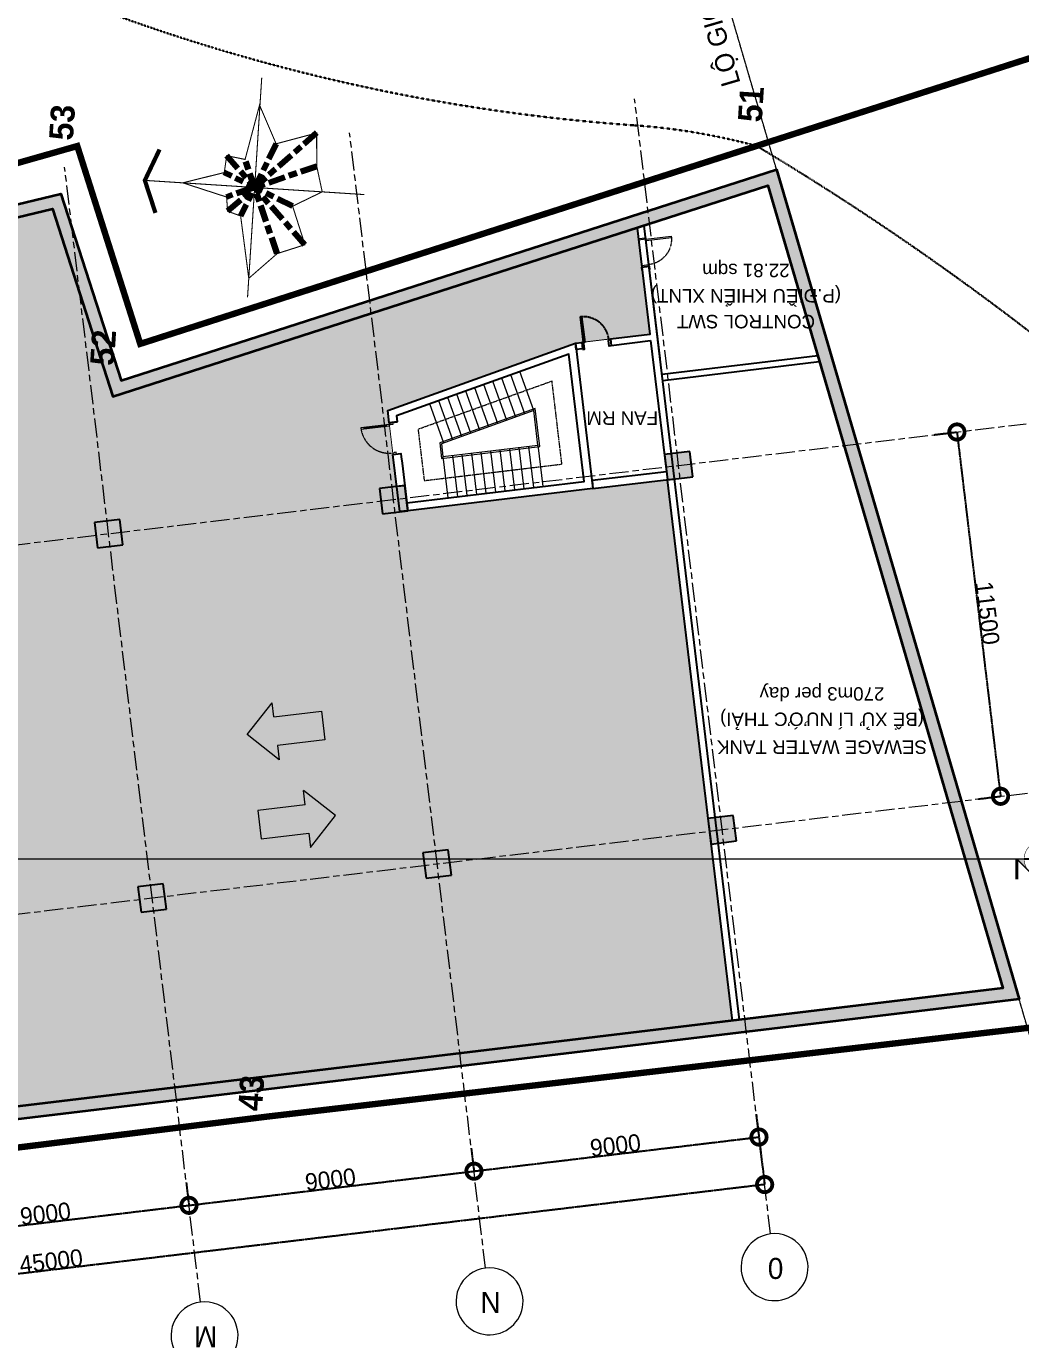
# Model space of a CAD drawing. Header units: millimetres. Extents: x -100356 to 314685, y 446 to 1273965.
# Drawn here: x 114446 to 145628, y 394829 to 436000 of the extents above; entities that cross this region are included whole.
import ezdxf
from ezdxf.enums import TextEntityAlignment as Align
from ezdxf.xclip import XClip

# ---------------------------------------------------------------- set-up
doc = ezdxf.new("R2010")
doc.units = ezdxf.units.MM
doc.header["$XCLIPFRAME"] = 2
for name, pattern in [('20180221 BF$0$2-2', [10, 5, -5]), ('20180221 BF$0$b1$0$Kume - Key Plan Boundary', [16, 7.999999999999999, -2, 4, -2]), ('20180221 BF$0$b1$0$Kume - Setback', [13, 4.999999999999999, -2, 4, -2]), ('20180221 BF$0$b2$0$Kume - Key Plan Boundary', [16, 7.999999999999999, -2, 4, -2]), ('20180221 BF$0$b2$0$Kume - Setback', [13, 4.999999999999999, -2, 4, -2]), ('20180221 BF$0$CENTER2', [28.574999999999996, 19.05, -3.174999999999999, 3.174999999999999, -3.174999999999999]), ('20180221 BF$0$Core - tb$0$HIDDEN', [0.375, 0.25, -0.125]), ('20180221 BF$0$Core - tb$0$HIDDEN2', [0.1875, 0.125, -0.0625]), ('20180221 BF$0$DASHDOT', [1, 0.5, -0.25, 0, -0.25]), ('20180221 BF$0$HIDDEN', [0.375, 0.25, -0.125]), ('20180330-Ascent Plaza-TP-Ban ve so bo$0$20180221 BF$0$b1$0$Core - tb$0$HIDDEN', [0.375, 0.25, -0.125]), ('20180330-Ascent Plaza-TP-Ban ve so bo$0$20180221 BF$0$Kume - D_W Swings', [4.4, 1.5, -0.7, 1.5, -0.7]), ('DASHED', [0.75, 0.5, -0.25]), ('gf$0$CENTER2', [28.574999999999996, 19.05, -3.174999999999999, 3.174999999999999, -3.174999999999999]), ('gf$0$Core - tb$0$HIDDEN', [0.375, 0.25, -0.125]), ('gf$0$Kume - Grid Line', [10.5, 5.999999999999999, -1.25, 2, -1.25]), ('gf$0$Kume - Key Plan Boundary', [16, 7.999999999999999, -2, 4, -2]), ('gf$0$Kume - Setback', [13, 4.999999999999999, -2, 4, -2])]:
    doc.linetypes.add(name, pattern=pattern)
doc.layers.get('DEFPOINTS').update_dxf_attribs({"lineweight": 13})
for name, color, linetype in [('20180221 BF$0$10', 1, 'Continuous'), ('20180221 BF$0$sohieu_diem', 2, 'Continuous'), ('20180221 BF$0$TREE', 99, 'Continuous'), ('NAM', 3, 'Continuous')]:
    doc.layers.add(name, color=color, linetype=linetype)
for name, color, linetype, lineweight in [('20180221 BF$0$@ color hatch', 7, 'Continuous', 13), ('20180221 BF$0$A-_ANOT----_A', 7, 'Continuous', 5), ('20180221 BF$0$A.Axis', 251, '20180221 BF$0$CENTER2', 13), ('20180221 BF$0$b1$0$A-_WALL----_H', 1, 'Continuous', 18), ('20180221 BF$0$b1$0$C-_SITEBNRY_E', 1, '20180221 BF$0$b1$0$Kume - Key Plan Boundary', 100), ('20180221 BF$0$b1$0$Core - tb$0$A.Concrete', 7, 'Continuous', 35), ('20180221 BF$0$b2$0$C-_SITEBNRY_E', 1, '20180221 BF$0$b2$0$Kume - Key Plan Boundary', 100), ('20180221 BF$0$QHH ÐỀ XUẤT ÐIỀU CHỈNH', 5, '20180221 BF$0$HIDDEN', 30), ('20180221 BF$0$S-_COLN----_E', 7, 'Continuous', 9), ('20180221 BF$0$setback', 1, 'Continuous', 13), ('20180221 BF$0$TEXT', 6, 'Continuous', 20), ('20180221 BF$0$TUONG 2', 2, 'Continuous', 25), ('20180330-Ascent Plaza-TP-Ban ve so bo$0$20180221 BF$0$A-_DOOR----_E', 7, 'Continuous', 9), ('20180330-Ascent Plaza-TP-Ban ve so bo$0$20180221 BF$0$TEXT', 6, 'Continuous', 20), ('20180330-Ascent Plaza-TP-Ban ve so bo$0$20180221 BF$0$TUONG 2', 2, 'Continuous', 25), ('gf$0$A.Axis', 251, 'gf$0$CENTER2', 13), ('gf$0$C-_SANIFIXR_E', 7, 'Continuous', 5), ('gf$0$C-_SITEBNRY_E', 1, 'gf$0$Kume - Key Plan Boundary', 100), ('gf$0$Core - tb$0$1-thaythuong', 9, 'Continuous', 13), ('gf$0$Core - tb$0$A.Thin', 8, 'Continuous', 13), ('gf$0$Core - tb$0$CUA', 5, 'Continuous', 9), ('gf$0$S-_ANOTGRID_E', 7, 'Continuous', 5), ('Hatch-wall', 251, 'Continuous', 5), ('TEXT', 6, 'Continuous', 20), ('TXT', 1, 'Continuous', 25)]:
    doc.layers.add(name, color=color, linetype=linetype, lineweight=lineweight)
doc.styles.add('20180221 BF$0$VAPTIMN', font='VNI-Aptima-Bold.TTF')
doc.styles.add('20180221 BF$0$VnArial', font='Font - TrueType - Arial.ttf')
doc.styles.add('20180330-Ascent Plaza-TP-Ban ve so bo$0$20180221 BF$0$VnArial', font='Font - TrueType - Arial.ttf')
doc.styles.add('ARIAL', font='Font - TrueType - Arial Bold.ttf')
doc.styles.add('gf$0$Arial_1', font='Font - TrueType - Arial.ttf', dxfattribs={"width": 0.95, "height": 599.9999999999991})
doc.styles.add('gf$0$Arial_2', font='Font - TrueType - Arial.ttf', dxfattribs={"width": 0.95, "height": 660.0000000000001})
doc.styles.add('gf$0$Arial_4', font='Font - TrueType - Arial.ttf', dxfattribs={"width": 0.95, "height": 540})
doc.styles.add('PSDG - Title', font='seguisb_0.ttf', dxfattribs={"height": 2.5})
doc.dimstyles.new('gf$0$A3_-_A4_1', dxfattribs={"dimscale": 304.8, "dimtxt": 550.9400759767639, "dimasz": 3.149606299212598, "dimexe": 0, "dimexo": 0.0625, "dimgap": 0, "dimtad": 1, "dimdec": 0, "dimzin": 0, "dimdsep": 46, "dimtxsty": 'gf$0$Arial_4', "dimblk1": 'gf$0$_DotSmall', "dimblk2": 'gf$0$_DotSmall', "dimsah": 1, "dimcen": 0.09, "dimazin": 0, "dimtfac": 1, "dimtdec": 4, "dimtix": 1, "dimtmove": 0, "dimatfit": 3, "dimfxl": 4.921259842519684, "dimfxlon": 1, "dimtvp": 1, "dimtolj": 1, "dimtzin": 0, "dimarcsym": 2})

# ---------------------------------------------------------------- blocks, each defined once
blk = doc.blocks.new('20180221 BF$0$b1$0$Family - ___-1536194-1st Basement')
at = {"layer": '20180221 BF$0$b1$0$C-_SITEBNRY_E', "color": 40, "linetype": '20180221 BF$0$b1$0$Kume - Setback', "lineweight": 18}
blk.add_line((-129.4137233167046, 40713.95329920296), (17845.05429618081, -20736.43036429656), dxfattribs=at)
blk = doc.blocks.new('20180221 BF$0$b1$0$Family - ___-1748564-1st Basement')
at = {"layer": '20180221 BF$0$b1$0$C-_SITEBNRY_E', "lineweight": 18}
for p, q in [((62689.21720474483, 38596.74755217748), (26482.50269584043, 34106.49116194926)), ((26482.50269584045, 34106.49116194926), (-7224.909711810096, 30176.27211390489)), ((11113.71554454559, 3678.150547981101), (30439.11025131109, 9882.144733088813)), ((30439.11025131109, 9882.144733088813), (32413.18153997241, 3681.859050162521)), ((32413.18153997241, 3681.859050162524), (38619.87636280576, 5445.077491289018)), ((117.8994224649973, 148.1849090532253), (11113.71554454559, 3678.150547981105))]:
    blk.add_line(p, q, dxfattribs=at)
blk = doc.blocks.new('20180221 BF$0$HOAGIO')
for p, q in [((-25.45584412271637, -25.45584412271455), (14.1421356237297, 14.1421356237297)), ((-7.653668647301856, -18.47759065022546), (6.122934917841121, 14.78207252018001)), ((11.86318640331683, -28.64026550784911), (-5.357568053112117, 12.93431345515819)), ((27.57716446627455, -27.57716446627455), (-12.02081528017243, 12.02081528017152)), ((-30.48802457287365, -12.62855326804856), (12.93431345515728, 5.357568053112117)), ((21.2492292477591, -8.801718944398088), (-13.85819298767001, 5.740251485476619))]:
    blk.add_line(p, q)
for points, const_width in [([(-15.00000000000091, 46), (-9.095e-13, 52), (14.99999999999909, 46)], 2), ([(-9.095e-13, -52), (-9.095e-13, 52)], 0.5), ([(39.99999999999818, 0), (12.93431345515728, 5.357568053112117), (14.1421356237297, 14.1421356237297), (6.122934917841121, 14.78207252018001), (-9.095e-13, 34), (-5.357568053112117, 12.93431345515819), (-12.02081528017243, 12.02081528017152), (-13.85819298767001, 5.740251485476619), (-43.00000000000091, 0), (-30.48802457287365, -12.62855326804856), (-25.45584412271637, -25.45584412271455), (-7.653668647301856, -18.47759065022546), (-9.095e-13, -32), (11.86318640331683, -28.64026550784911), (27.57716446627455, -27.57716446627455), (21.2492292477591, -8.801718944398088), (38.99949714571085, 0.1980464127627783)], 0.5), ([(-52.00000000000091, 0), (51.99999999999818, 0)], 0.5)]:
    blk.add_lwpolyline(points, dxfattribs=dict(const_width=const_width))
blk = doc.blocks.new('gf$0$Family - ___-1536194-IDEA-1st Storey')
at = {"layer": 'gf$0$C-_SITEBNRY_E', "color": 40, "linetype": 'gf$0$Kume - Setback', "lineweight": 18}
blk.add_line((-129.4137233167046, 40713.95329920296), (17845.05429618081, -20736.43036429656), dxfattribs=at)
blk = doc.blocks.new('20180221 BF$0$hientrang')
at = {"layer": '20180221 BF$0$10', "color": 1, "linetype": 'Continuous'}
for p, q in [((-98301.24391884258, 45605.84003766597, -2.78547045885847e-06), (-91529.78281150252, 9755.653228458134, -2.770236210640378e-06)), ((-63693.49329680879, 23681.65264577174, -1.858179988294717e-06), (-61541.21137807715, 17598.9162103057, -1.825363455708621e-06)), ((-61541.21137807715, 17598.9162103057, -1.825363455708621e-06), (-67604.21434801377, 15236.60907814873, -2.020484696103387e-06)), ((-67604.21434801377, 15236.60907814873, -2.020484696103387e-06), (-60190.24745342977, -3657.663051858603, -1.896598887675857e-06)), ((-91529.78281150252, 9755.653228458134, -2.770236210640378e-06), (-85475.33109814243, -23635.66214017608, -2.763656958285881e-06)), ((-60190.24745377835, -3657.663051159296, -1.896598887682674e-06), (-55971.82822106282, -14408.17786663587, -1.826110000375744e-06))]:
    blk.add_line(p, q, dxfattribs=at)
at = {"layer": '20180221 BF$0$10', "color": 1}
for p, q in [((-98301.24391884258, 45605.84003766597, -2.78547045885847e-06), (-91529.78281405137, 9755.653238240106, -2.770236210665667e-06)), ((-61541.21137796017, 17598.91621053877, -1.825363455703878e-06), (-63693.49329564918, 23681.65264227794, -1.858179988278169e-06)), ((-67604.21434824704, 15236.60907791596, -2.020484696111641e-06), (-61541.21137796017, 17598.91621053877, -1.825363455703878e-06)), ((-60190.24745377835, -3657.663051159296, -1.896598887682674e-06), (-67604.21434824704, 15236.60907791596, -2.020484696111641e-06)), ((-91529.78281405137, 9755.653238240106, -2.770236210665667e-06), (-85475.33109814243, -23635.66214017608, -2.763656958285881e-06)), ((-55971.8282210634, -14408.17786710156, -1.82611000037821e-06), (-60190.24745377835, -3657.663051159296, -1.896598887682674e-06))]:
    blk.add_line(p, q, dxfattribs=at)
at = {"layer": '20180221 BF$0$QHH ÐỀ XUẤT ÐIỀU CHỈNH', "linetype": '20180221 BF$0$2-2'}
for centre, radius, start, end in [((210.2957807040584, -198.7077656214242, -5.848849489494402e-08), 59999.99999999986, 129.2709917849715, 179.618710633159), ((-79787.93283201935, 333.6687145417091, -2.466066785931128e-06), 20000.00003673753, 348.4883845746618, 359.6187106331591), ((-138728.1414456031, 36783.7473262506, -4.050009252603854e-06), 88338.60122334093, 324.6805963531821, 332.7547645300286)]:
    blk.add_arc(centre, radius, start, end, dxfattribs=at)
at = {"layer": '20180221 BF$0$setback', "color": 1, "linetype": '20180221 BF$0$DASHDOT', "ltscale": 200, "const_width": 199.9999999999989, "elevation": -1.53136088444266e-06}
blk.add_lwpolyline([(-98301.24391884258, 45605.8400378988), (-91529.78281577869, 9755.653253143071), (-85475.32684308884, -23635.66052553951), (-84460.66464128305, -29232.03362135284), (-81748.94080596283, -27875.47408140535), (-75755.22705784888, -24953.07855212162), (-64558.19236922431, -19417.28464416036), (-64637.91309548572, -19197.1832905529), (-55971.82822106247, -14408.17786640307), (-60190.24745332839, -3657.663051591982), (-67604.21434813045, 15236.60907791619), (-61541.21137807715, 17598.9162103057), (-63693.49329518929, 23681.65263762069), (-65904.15067941154, 31044.46418945078), (-70963.43429744185, 47370.89826066041)], dxfattribs=at)
at = {"layer": '20180221 BF$0$sohieu_diem', "color": 3, "const_width": 93.75093750937491}
for points, elevation in [([(-61588.08680913045, 17598.97570161114, 1), (-61494.33594702389, 17598.85671900027, 1)], -1.823951391610797e-06), ([(-67651.08977918379, 15236.6685692211, 1), (-67557.33891707732, 15236.54958661046, 1)], -2.019072632010319e-06), ([(-91576.65824683191, 9755.71274444845, 1), (-91482.90738472546, 9755.59376183775, 1)], -2.768824146541415e-06), ([(-60237.1228848315, -3657.603559854266, 1), (-60143.37202272517, -3657.72254246485, 1)], -1.895186823584863e-06)]:
    blk.add_lwpolyline(points, format="xyb", close=True, dxfattribs=dict(at, elevation=elevation))
at = {"layer": '20180221 BF$0$b2$0$C-_SITEBNRY_E', "color": 40, "linetype": '20180221 BF$0$b2$0$Kume - Setback', "lineweight": 18, "xscale": 66.35369608040816, "yscale": 66.35369602802675, "zscale": 66.35369609467332, "rotation": 359.9272838924928}
blk.add_blockref('20180221 BF$0$HOAGIO', (-62485.36325135281, 11967.11749795661, -6.943797690402102e-05), dxfattribs=at)
at = {"layer": 'gf$0$C-_SITEBNRY_E', "color": 40, "linetype": 'gf$0$Kume - Setback', "lineweight": 18, "rotation": 93.62657178389696}
blk.add_blockref('gf$0$Family - ___-1536194-IDEA-1st Storey', (-55816.49447829146, -14516.60687179919, -2.119447052212236e-06), dxfattribs=at)
at = {"layer": '20180221 BF$0$sohieu_diem', "color": 3, "style": '20180221 BF$0$VAPTIMN'}
for s, p in [('53', (-61391.01962666942, 17748.72721735958, -1.820049183178559e-06)), ('52', (-68354.116887349, 16017.38481258485, -2.038967899206404e-06)), ('43', (-91379.59106437111, 9905.464260197245, -2.764921938109178e-06)), ('51', (-59453.58485558816, -3771.312147459888, -1.87500141350895e-06))]:
    blk.add_text(s, height=750.0075000750003, rotation=359.9272838922649, dxfattribs=at).set_placement(p)
at = {"layer": 'gf$0$C-_SANIFIXR_E', "insert": (-53976.5235161674, -845.9682594097103, -2.119447052212236e-06), "char_height": 599.999999999999, "width": 11282.78270183423, "attachment_point": 2, "rotation": 19.930968021280066, "line_spacing_factor": 0.9417779076525878, "style": 'gf$0$Arial_1'}
blk.add_mtext('LỘ GIỚI THEO QH 1/2000', dxfattribs=at)
blk = doc.blocks.new('20180221 BF$0$Square - Concrete - 800-2072531-IDEA-1st Storey')
at = {"layer": 'Hatch-wall', "ltscale": 0.5}
h = blk.add_hatch(color=250, dxfattribs=at)
h.dxf.hatch_style = 1
h.paths.add_polyline_path([(-400, 400.0000000000582), (400.0000000000582, 400.0000000001164), (400, -399.9999999999418), (-400, -399.9999999999418)])
at = {"layer": '20180221 BF$0$S-_COLN----_E', "lineweight": 25}
for p, q in [((400.0000000000582, 400.0000000001164), (-400, 400.0000000000582)), ((-400, 400.0000000000582), (-400, -399.9999999999418)), ((400, -400), (400.0000000000582, 400.0000000001164)), ((-400, -399.9999999999418), (400, -400))]:
    blk.add_line(p, q, dxfattribs=at)
at = {"layer": 'TEXT', "color": 7, "ltscale": 0.5}
blk.add_lwpolyline([(-400, 400.0000000000582), (400.0000000000582, 400.0000000001164), (400, -399.9999999999418), (-400, -399.9999999999418)], close=True, dxfattribs=at)
blk = doc.blocks.new('20180221 BF$0$KUME - Arrow dicrection vehicle - In-1669013-1st Basement')
at = {"layer": '20180221 BF$0$A-_ANOT----_A'}
for p, q in [((-3, 0), (-1.057487430955462e-15, 3)), ((-1.057487430955462e-15, 3), (3, 0)), ((-1.5, 0), (-3, 0)), ((-1.5, -5), (-1.5, 0)), ((1.5, 0), (3, 0)), ((1.5, 0), (1.5, -5)), ((1.5, -5), (-1.5, -5))]:
    blk.add_line(p, q, dxfattribs=at)
blk = doc.blocks.new('20180221 BF$0$KUME - Arrow dicrection vehicle - In-2190399-1st Basement')
at = {"layer": '20180221 BF$0$A-_ANOT----_A'}
for p, q in [((-1.5, 5), (-1.5, 0)), ((1.5, 5), (-1.5, 5)), ((1.5, 0), (1.5, 5)), ((-1.5, 0), (-3, 0)), ((-3, 0), (-1.057487430955462e-15, -3)), ((-1.057487430955462e-15, -3), (3, 0)), ((1.5, 0), (3, 0))]:
    blk.add_line(p, q, dxfattribs=at)
blk = doc.blocks.new('*U430')
h = blk.add_hatch(color=256)
h.paths.add_polyline_path([(0, 7.857724105935461), (-3.928862052967588, 3.928862052967673, -0.1989123673796585), (0, 5.556249999999977, -0.198912367379657), (3.928862052967816, 3.928862052967673)])
h.paths.add_polyline_path([(3.928862052967816, 3.928862052967673, -0.198912367379657), (5.556250000000091, -8.526512829121202e-14), (7.857724105935404, -8.526512829121202e-14)])
h.paths.add_polyline_path([(-3.928862052967588, 3.928862052967673), (-7.857724105935404, -5.684341886080801e-14), (-5.556249999999864, -5.684341886080801e-14, -0.1989123673796553)])
at = {"color": 1}
blk.add_line((5.556250000000091, -5.684341886080801e-14), (-5.556249999999864, -5.684341886080801e-14), dxfattribs=at)
for points, const_width in [([(-5.556249999999864, -5.684341886080801e-14), (-7.857724105935404, -5.684341886080801e-14), (0, 7.857724105935461), (7.857724105935404, -8.526512829121202e-14), (5.556250000000091, -8.526512829121202e-14)], 0.396875), ([(7.85772410593529, 6.349999999999937), (7.85772410593529, -8.414203715695753e-14)], 1)]:
    blk.add_lwpolyline(points, dxfattribs=dict(const_width=const_width))
at = {"const_width": 0.1666666666666667}
blk.add_lwpolyline([(-5.556249999999864, -5.684341886080801e-14, -0.414213562373093), (0, 5.556249999999977, -0.414213562373093), (5.556250000000091, -5.684341886080801e-14, -0.414213562373093), (0, -5.556250000000034, -0.414213562373093), (-5.556249999999864, -5.684341886080801e-14, -1.04137911763819)], format="xyb", dxfattribs=at)
at = {"linetype": 'DASHED', "ltscale": 2, "const_width": 0.1}
blk.add_lwpolyline([(5.556250000000091, -5.684341886080801e-14), (7.85772410593529, -8.414203715695753e-14)], dxfattribs=at)
at = {"color": 2, "style": 'PSDG - Title'}
blk.add_attdef('#', text='', height=2.38125, dxfattribs=at).set_placement((0, 1.984374999999943), align=Align.MIDDLE_CENTER)
at = {"color": 2, "style": 'PSDG - Title', "width": 0.9987463435018806}
blk.add_attdef('A100', text='', height=2.38125, dxfattribs=at).set_placement((-3.96875, -3.17500000000004), (3.96875, -3.17500000000004), align=Align.FIT)
blk = doc.blocks.new('SECTION SYMBOL 2')
at = {"layer": 'TXT', "linetype": '20180221 BF$0$Core - tb$0$HIDDEN', "ltscale": 300, "const_width": 50, "elevation": -6.835362139881934e-05}
blk.add_lwpolyline([(76548.48422347303, -10458.68539390172), (-5470.140178640315, -10458.68539390172), (-5470.140178640315, -5227.792374822719), (-37733.1129112466, -5227.792393400334)], dxfattribs=at)
at = {"layer": 'TXT', "linetype": '20180221 BF$0$Core - tb$0$HIDDEN2'}
ref = blk.add_blockref('*U430', (77334.25663406658, -10458.68539390172, -6.835362139881934e-05), dxfattribs=dict(at, xscale=100, yscale=100, zscale=100, rotation=180))
ref.add_attrib('#', '1', dxfattribs={"layer": '0', "color": 2, "height": 333.3333333333334, "style": 'ARIAL'}).set_placement((77373.13794375275, -10658.4871503851, -6.835362139881934e-05), align=Align.MIDDLE_CENTER)
ref.add_attrib('A100', 'ID-#', dxfattribs={"layer": '0', "color": 2, "height": 250, "style": 'ARIAL', "width": 1.186701743827141}).set_placement((76948.1594228, -10391.18539390172, -6.835362139881934e-05), (77731.13163406658, -10391.18539390172, -6.835362139881934e-05), align=Align.FIT)
blk = doc.blocks.new('*U565')
blk.add_line((69.99999999998566, -100.0000000000102), (69.99999999990601, -800.0000000000101))
for points in [[(1.597125426381356e-11, 110.0000000000001), (60.00000000001597, 109.9999999999914), (60.00000000000564, 39.99999999999136), (50.00000000000564, 39.99999999999281), (50, -7.204903340607416e-12), (0, 0)], [(1000.000000000016, 109.999999999877), (940.0000000000161, 109.9999999998857), (940.0000000000057, 39.99999999988565), (950.0000000000057, 39.99999999988422), (950, -1.158060314311361e-10), (1000, -1.230393564811739e-10)], [(50, -7.204903340607416e-12), (49.99999999989144, -900.0000000000074), (89.99999999989144, -900.0000000000128), (90, -1.297451035497943e-11)], [(49.99999999998567, -100.0000000000073), (89.99999999998566, -100.000000000013), (89.99999999990601, -800.0000000000128), (49.999999999906, -800.0000000000069)]]:
    blk.add_lwpolyline(points, close=True)
at = {"linetype": 'gf$0$Core - tb$0$HIDDEN'}
blk.add_arc((50, -7.204903340607416e-12), 900.0000000000005, 269.9999999999899, 359.9999999999918, dxfattribs=at)
blk = doc.blocks.new('gf$0$Grid - Head-174378-IDEA-1st Storey')
at = {"layer": 'gf$0$S-_ANOTGRID_E', "lineweight": 15}
for centre, start, end in [((-5.287437154777308e-16, -0.1764384755354859), 359.9999999999996, 179.9999999999998), ((-5.287437154777308e-16, -0.1764384755354867), 179.9999999999998, 359.9999999999993)]:
    blk.add_arc(centre, 3.500000000000003, start, end, dxfattribs=at)
blk = doc.blocks.new('gf$0$_DotSmall')
at = {"color": 0, "linetype": 'ByBlock', "const_width": 0.5}
blk.add_lwpolyline([(-0.0625, 0, 1), (0.0625, 0, 1)], format="xyb", close=True, dxfattribs=at)
blk = doc.blocks.new('*D756')
at = {"layer": 'DEFPOINTS', "color": 0, "transparency": 16777216}
for p in [(119459.1930607703, 399777.1674887685), (119547.2615429269, 399041.94835954), (110523.0763033272, 398706.7515981852)]:
    blk.add_point(p, dxfattribs=at)
at = {"layer": 'gf$0$A.Axis', "color": 0, "lineweight": -2, "transparency": 16777216}
for p, q in [((119461.4587747852, 399758.2527051324), (119547.2615429269, 399041.94835954)), ((110611.1447855185, 397971.5324686674), (119547.2615429269, 399041.94835954)), ((110525.3420173421, 398687.8368145491), (110611.1447855185, 397971.5324686674))]:
    blk.add_line(p, q, dxfattribs=at)
at = {"layer": 'gf$0$A.Axis', "color": 0, "lineweight": -2, "transparency": 16777216, "xscale": 960, "yscale": 960, "zscale": 960}
for p, rotation in [((119547.2615429269, 399041.94835954), 6.830649261088863), ((110611.1447855185, 397971.5324686674), 186.8306492610889)]:
    blk.add_blockref('gf$0$_DotSmall', p, dxfattribs=dict(at, rotation=rotation))
at = {"layer": 'gf$0$A.Axis', "color": 0, "transparency": 16777216, "insert": (115046.411632363, 398780.492849817), "char_height": 540, "attachment_point": 5, "rotation": 6.830649261088863, "style": 'gf$0$Arial_4'}
blk.add_mtext('\\A1;9000', dxfattribs=at)
blk = doc.blocks.new('*D757')
at = {"layer": 'DEFPOINTS', "color": 0, "transparency": 16777216}
for p in [(128395.3098846974, 400847.5833873156), (119459.1930607703, 399777.1674887685), (128483.3783668503, 400112.3642581179)]:
    blk.add_point(p, dxfattribs=at)
at = {"layer": 'gf$0$A.Axis', "color": 0, "lineweight": -2, "transparency": 16777216}
for p, q in [((128397.5755987123, 400828.6686036794), (128483.3783668503, 400112.3642581179)), ((119547.2615429579, 399041.9483592815), (128483.3783668503, 400112.3642581179)), ((119461.4587747852, 399758.2527051324), (119547.2615429579, 399041.9483592815))]:
    blk.add_line(p, q, dxfattribs=at)
at = {"layer": 'gf$0$A.Axis', "color": 0, "lineweight": -2, "transparency": 16777216, "xscale": 960, "yscale": 960, "zscale": 960}
for p, rotation in [((128483.3783668503, 400112.3642581179), 6.830649261088863), ((119547.2615429579, 399041.9483592815), 186.8306492610889)]:
    blk.add_blockref('gf$0$_DotSmall', p, dxfattribs=dict(at, rotation=rotation))
at = {"layer": 'gf$0$A.Axis', "color": 0, "transparency": 16777216, "insert": (123982.5284230444, 399850.9087444129), "char_height": 540, "attachment_point": 5, "rotation": 6.830649261088863, "style": 'gf$0$Arial_4'}
blk.add_mtext('\\A1;9000', dxfattribs=at)
blk = doc.blocks.new('*D758')
at = {"layer": 'DEFPOINTS', "color": 0, "transparency": 16777216}
for p in [(137331.428138032, 401917.9994570847), (137419.4966201812, 401182.7803279179), (128395.3098846974, 400847.5833873156)]:
    blk.add_point(p, dxfattribs=at)
at = {"layer": 'gf$0$A.Axis', "color": 0, "lineweight": -2, "transparency": 16777216}
for p, q in [((137333.6938520469, 401899.0846734486), (137419.4966201812, 401182.7803279179)), ((128483.3783668813, 400112.3642578595), (137419.4966201812, 401182.7803279179)), ((128397.5755987123, 400828.6686036794), (128483.3783668813, 400112.3642578595))]:
    blk.add_line(p, q, dxfattribs=at)
at = {"layer": 'gf$0$A.Axis', "color": 0, "lineweight": -2, "transparency": 16777216, "xscale": 960, "yscale": 960, "zscale": 960}
for p, rotation in [((137419.4966201812, 401182.7803279179), 6.830649261088863), ((128483.3783668813, 400112.3642578595), 186.8306492610889)]:
    blk.add_blockref('gf$0$_DotSmall', p, dxfattribs=dict(at, rotation=rotation))
at = {"layer": 'gf$0$A.Axis', "color": 0, "transparency": 16777216, "insert": (132918.6459616715, 400921.324728602), "char_height": 540, "attachment_point": 5, "rotation": 6.830649261088863, "style": 'gf$0$Arial_4'}
blk.add_mtext('\\A1;9000', dxfattribs=at)
blk = doc.blocks.new('*D766')
at = {"layer": 'DEFPOINTS', "color": 0, "transparency": 16777216}
for p in [(137331.428138032, 401917.9994570847), (92650.84278843824, 396565.9198170181), (92917.31394889143, 394341.3476453518)]:
    blk.add_point(p, dxfattribs=at)
at = {"layer": 'gf$0$A.Axis', "color": 0, "lineweight": -2, "transparency": 16777216}
for p, q in [((137333.6938520463, 401899.0846734485), (137597.8992984852, 399693.4272854184)), ((137597.8992984852, 399693.4272854184), (92917.31394889143, 394341.3476453518)), ((92653.10850245258, 396547.0050333819), (92917.31394889143, 394341.3476453518))]:
    blk.add_line(p, q, dxfattribs=at)
at = {"layer": 'gf$0$A.Axis', "color": 0, "lineweight": -2, "transparency": 16777216, "xscale": 959.9999999999999, "yscale": 959.9999999999999, "zscale": 959.9999999999999}
for p, rotation in [((137597.8992984852, 399693.4272854184), 6.830649259234196), ((92917.31394889143, 394341.3476453518), 186.8306492592342)]:
    blk.add_blockref('gf$0$_DotSmall', p, dxfattribs=dict(at, rotation=rotation))
at = {"layer": 'gf$0$A.Axis', "color": 0, "transparency": 16777216, "insert": (115224.8150918375, 397291.1399010994), "char_height": 540, "attachment_point": 5, "rotation": 6.830649259234219, "style": 'gf$0$Arial_4'}
blk.add_mtext('\\A1;45000', dxfattribs=at)
blk = doc.blocks.new('*D759')
at = {"layer": 'DEFPOINTS', "color": 0, "transparency": 16777216}
for p in [(142891.644759359, 423193.7516459916), (144259.4457902824, 411774.9845849441), (144994.6649195754, 411863.0530670863)]:
    blk.add_point(p, dxfattribs=at)
at = {"layer": 'gf$0$A.Axis', "color": 0, "lineweight": -2, "transparency": 16777216}
for p, q in [((142910.5595429951, 423196.017360006), (143626.8638886519, 423281.8201281338)), ((143626.8638886519, 423281.8201281338), (144994.6649195754, 411863.0530670863)), ((144278.3605739186, 411777.2502989585), (144994.6649195754, 411863.0530670863))]:
    blk.add_line(p, q, dxfattribs=at)
at = {"layer": 'gf$0$A.Axis', "color": 0, "lineweight": -2, "transparency": 16777216, "xscale": 960, "yscale": 960, "zscale": 960}
for p, rotation in [((143626.8638886519, 423281.8201281338), 96.83064925938281), ((144994.6649195754, 411863.0530670863), 276.8306492593828)]:
    blk.add_blockref('gf$0$_DotSmall', p, dxfattribs=dict(at, rotation=rotation))
at = {"layer": 'gf$0$A.Axis', "color": 0, "transparency": 16777216, "insert": (144584.516839828, 417605.2281294616), "char_height": 540, "attachment_point": 5, "rotation": 276.83064925938277, "style": 'gf$0$Arial_4'}
blk.add_mtext('\\A1;11500', dxfattribs=at)
blk = doc.blocks.new('*U615')
blk.add_line((-70.00000000001455, -99.99999999998997), (-70.00000000012028, -699.9999999991387))
for points in [[(-899.9999999991174, 220.000000000149), (-839.9999999991174, 220.0000000001403), (-839.9999999991429, 40.0000000001403), (-849.9999999991429, 40.00000000014177), (-849.9999999991488, 1.417390649294248e-10), (-899.9999999991488, 1.489439682700322e-10)], [(-50, 7.23332505003782e-12), (-50.00000000013461, -799.9999999991419), (-90.0000000001346, -799.9999999991358), (-90, 1.303135377384024e-11)], [(3.160494088660924e-11, 220), (-59.9999999999684, 220.0000000000086), (-59.99999999999409, 40.00000000000868), (-49.99999999999409, 40.00000000000725), (-50, 7.23332505003782e-12), (0, 0)], [(-50.00000000001455, -99.99999999999284), (-90.00000000001455, -99.99999999998704), (-90.00000000012028, -699.9999999991358), (-50.00000000012028, -699.9999999991414)]]:
    blk.add_lwpolyline(points, close=True)
at = {"linetype": '20180330-Ascent Plaza-TP-Ban ve so bo$0$20180221 BF$0$b1$0$Core - tb$0$HIDDEN'}
blk.add_arc((-50, 7.23332505003782e-12), 799.9999999991492, 179.9999999999919, 269.9999999999935, dxfattribs=at)
blk = doc.blocks.new('20180330-Ascent Plaza-TP-Ban ve so bo$0$20180221 BF$0$1 Panel - Opening Glass 01 - 900 x 2200-2480638-1st Basement')
at = {"layer": '20180330-Ascent Plaza-TP-Ban ve so bo$0$20180221 BF$0$A-_DOOR----_E'}
h = blk.add_hatch(color=256, dxfattribs=at)
h.paths.add_polyline_path([(-450.0000000000016, 114.9999999999739), (-450.0000000000103, -115.0000000000302), (-400.0000000000044, -115.0000000000258), (-400.0000000000044, 114.9999999999739)], flags=0)
h.paths.add_polyline_path([(399.999999999987, 114.9999999999695), (400.0000000000044, -115.0000000000302), (449.999999999993, -115.0000000000258), (450.0000000000016, 114.9999999999739)], flags=0)
for p, q in [((399.9999999999906, 915.0000000000003), (359.9999999999906, 915.0000000000003)), ((359.9999999999918, 115), (359.9999999999905, 915.0000000000003)), ((399.9999999999918, 115.0000000000001), (399.9999999999906, 915.0000000000005)), ((-400.0000000000081, 114.9999999999853), (-450.0000000000082, 114.9999999999853)), ((-450.0000000000082, 114.9999999999853), (-450.0000000000083, -115.0000000000152)), ((-400.0000000000084, -115.0000000000149), (-400.0000000000081, 114.9999999999853)), ((399.9999999999918, 115.0000000000001), (359.9999999999918, 115)), ((449.9999999999921, 114.9999999999824), (399.9999999999921, 114.9999999999826)), ((399.9999999999921, 114.9999999999826), (399.9999999999914, -115.0000000000174)), ((449.9999999999914, -115.0000000000176), (449.9999999999921, 114.9999999999824)), ((-450.0000000000083, -115.0000000000152), (-400.0000000000084, -115.0000000000149)), ((399.9999999999914, -115.0000000000175), (449.9999999999914, -115.0000000000176))]:
    blk.add_line(p, q, dxfattribs=at)
at = {"layer": '20180330-Ascent Plaza-TP-Ban ve so bo$0$20180221 BF$0$A-_DOOR----_E', "linetype": '20180330-Ascent Plaza-TP-Ban ve so bo$0$20180221 BF$0$Kume - D_W Swings'}
blk.add_arc((399.9999999999918, 114.9999999999998), 799.9999999999994, 90.00000000000004, 180, dxfattribs=at)

msp = doc.modelspace()

# ---------------------------------------------------------------- hatches: boundary and pattern name
at = {"layer": '20180221 BF$0$b1$0$A-_WALL----_H'}
h = msp.add_hatch(color=250, dxfattribs=at)
h.paths.add_polyline_path([(29140.74999394255, 434512.1098137302), (83338.4669916937, 434512.1098137302), (84915.97535847923, 423396.8512550821), (115531.1421828178, 430750.7210251656), (117417.2874184135, 424894.3819576992), (137970.294874784, 431513.8684055301), (139564.0713728109, 426065.1298297161), (145578.1124892211, 405504.5695076751), (84657.0808849164, 398197.9553334345), (86145.94666897225, 385941.2348128812), (37240.35418723115, 385941.2348128812), (37240.35418723115, 407541.6627316778), (31526.64742715598, 407541.6627316778), (29140.74999394255, 409140.4222940317)])
h.paths.add_polyline_path([(29540.74999394255, 434112.1098137302), (82991.22777112618, 434112.1098137302), (84581.74492749012, 422905.1902136937), (115264.0621423112, 430275.1897416013), (117159.1717477192, 424391.0169802306), (137701.752718235, 431007.1453802449), (139180.1578712407, 425952.8336885884), (145061.6309756482, 405845.4915196656), (84211.69182311876, 398547.403877267), (85694.41694880712, 386341.2348128812), (37640.35418723115, 386341.2348128812), (37640.35418723115, 407941.6627316778), (31648.27409587189, 407941.6627316778), (29540.74999394255, 409353.8878608664)], flags=16)
at = {"layer": 'NAM', "ltscale": 0.5}
h = msp.add_hatch(color=252, dxfattribs=at)
h.dxf.hatch_style = 1
edge = h.paths.add_edge_path()
edge.add_line((36240.74999394255, 434112.1098137302), (36240.74999394255, 431459.5648147825))
edge.add_line((36240.74999394255, 431459.5648147825), (42390.7609034205, 431459.5648147825))
edge.add_line((42390.7609034205, 431459.5648147825), (42390.7609034205, 405094.1610951146))
edge.add_line((42390.7609034205, 405094.1610951146), (42640.04064782242, 405094.1610951146))
edge.add_line((42640.04064782242, 405094.1610951146), (42640.04064782242, 401359.6187825499))
edge.add_arc((53140.04064782242, 401359.6187825499), 10500, 180, 270)
edge.add_line((53140.04064782242, 390859.6187825499), (66838.95513019915, 390859.6187825499))
edge.add_line((66838.95513019913, 390859.6187825499), (66838.95513019913, 386341.2348128812))
edge.add_line((66838.95513019913, 386341.2348128812), (85694.41694880712, 386341.2348128812))
edge.add_line((85694.41694880712, 386341.2348128812), (84211.69182311876, 398547.403877267))
edge.add_line((84211.69182311876, 398547.403877267), (136577.3357735529, 404827.9205766008))
edge.add_line((136577.3357735529, 404827.9205766008), (134545.8014107133, 421787.7101525679))
edge.add_line((134545.8014107133, 421787.7101525679), (126157.907791224, 420786.1176863909))
edge.add_line((126157.9077912239, 420786.1176863909), (125778.6614607577, 423952.1669936696))
edge.add_line((125778.6614607577, 423952.1669936696), (131668.7819014973, 426068.3415160289))
edge.add_line((131668.7819014973, 426068.3415160289), (133999.6006523881, 426347.5394603778))
edge.add_line((133999.6006523881, 426347.5394603778), (133601.8831052135, 429667.7914010513))
edge.add_line((133601.8831052135, 429667.7914010513), (133596.3642463683, 429684.9270425982))
edge.add_line((133596.3642463683, 429684.9270425982), (117159.1717477192, 424391.0169802306))
edge.add_line((117159.1717477192, 424391.0169802306), (115264.0621423112, 430275.1897416013))
edge.add_line((115264.0621423112, 430275.1897416013), (84581.74492749012, 422905.1902136937))
edge.add_line((84581.74492749012, 422905.1902136937), (82991.22777112618, 434112.1098137302))
edge.add_line((82991.22777112618, 434112.1098137302), (79040.76012110604, 434112.1098137302))
edge.add_line((79040.76012110604, 434112.1098137302), (79040.76012110604, 429956.5271122357))
edge.add_line((79040.76012110604, 429956.5271122357), (72890.9411220987, 429956.5155640883))
edge.add_line((72890.9411220987, 429956.5155640883), (72890.9411220987, 434112.1098137302))
edge.add_line((72890.9411220987, 434112.1098137302), (36240.74999394255, 434112.1098137302))
h.paths.add_polyline_path([(106186.2460562311, 417046.2833359023), (105230.2552837346, 424991.7018693594), (110701.810140504, 426421.3067874162), (112252.856946853, 425473.6218562449), (113166.895460233, 417887.3532675952)], flags=16)
h.paths.add_polyline_path([(63470.76513672078, 404138.4420166601), (68944.41387154533, 404138.4458587748), (68944.39905599876, 409176.6714401599), (71340.75032117414, 409176.6675980453), (71340.75032117414, 420359.6946049238), (66243.01103577226, 420359.5971499875), (66243.0110357722, 417959.6296252968), (63473.06289913574, 417959.6296252968), (63473.0629055688, 417759.629676212)], flags=16)

# ---------------------------------------------------------------- linework, layer by layer
at = {"layer": '20180221 BF$0$@ color hatch', "color": 7, "linetype": '20180221 BF$0$HIDDEN', "ltscale": 1000, "const_width": 30, "elevation": 6.840645917597945e-05}
for points in [[(134382.3322138768, 425089.3763097451), (133824.9226342822, 429742.779840835), (137701.752718235, 431007.1453802449), (139253.3935447881, 425672.8581054893)], [(134406.1192376495, 424890.7959041155), (136857.436430274, 425184.4277967001), (139309.1261197935, 425478.1043089564), (145061.6309756482, 405845.4915196656), (136805.9249753813, 404856.5788710805)]]:
    msp.add_lwpolyline(points, close=True, dxfattribs=at)
at = {"layer": '20180221 BF$0$@ color hatch', "color": 7, "linetype": '20180221 BF$0$HIDDEN', "ltscale": 1000, "const_width": 30, "elevation": 6.782495758307191e-05}
msp.add_lwpolyline([(84211.69182311876, 398547.403877267), (136577.3357735529, 404827.9205766008), (134545.8014107133, 421787.7101525679), (126157.9077912239, 420786.1176863909), (125778.6614607577, 423952.1669936696), (131668.7819014973, 426068.3415160289), (133999.6006523881, 426347.5394603778), (133601.8831052135, 429667.7914010513), (133596.3642463683, 429684.9270425982), (117159.1717477192, 424391.0169802306), (115264.0621423112, 430275.1897416013), (84581.74492749012, 422905.1902136937)], dxfattribs=at)
at = {"layer": '20180221 BF$0$b1$0$Core - tb$0$A.Concrete', "elevation": 6.782495758307191e-05}
for points in [[(29140.74999394255, 434512.1098137302), (83338.4669916937, 434512.1098137302), (84915.97535847923, 423396.8512550821), (115531.1421828178, 430750.7210251656), (117417.2874184135, 424894.3819576992), (137970.294874784, 431513.8684055301), (139564.0713728109, 426065.1298297161), (145578.1124892211, 405504.5695076751), (84657.0808849164, 398197.9553334345), (86145.94666897225, 385941.2348128812), (37240.35418723115, 385941.2348128812), (37240.35418723115, 407541.6627316778), (31526.64742715598, 407541.6627316778), (29140.74999394255, 409140.4222940317)], [(29540.74999394255, 434112.1098137302), (82991.22777112618, 434112.1098137302), (84581.74492749012, 422905.1902136937), (115264.0621423112, 430275.1897416013), (117159.1717477192, 424391.0169802306), (137701.752718235, 431007.1453802449), (139180.1578712407, 425952.8336885884), (145061.6309756482, 405845.4915196656), (84211.69182311876, 398547.403877267), (85694.41694880712, 386341.2348128812), (37640.35418723115, 386341.2348128812), (37640.35418723115, 407941.6627316778), (31648.27409587189, 407941.6627316778), (29540.74999394255, 409353.8878608664)]]:
    msp.add_lwpolyline(points, close=True, dxfattribs=at)
at = {"layer": '20180221 BF$0$TUONG 2', "ltscale": 0.5, "elevation": 1.043736811605134e-06}
for points in [[(125824.8921477463, 423566.2209138874), (125778.6614607577, 423952.1669936696), (131668.7819014973, 426068.3415160289), (132214.610162929, 421511.6219114567), (126406.1332982613, 420815.8514661065), (126376.3995185455, 421064.0769731438), (131936.6508761756, 421730.1136387779), (131457.885574974, 425726.9738018137), (126050.5662788941, 423784.219581822), (126073.1176547834, 423595.9546936032)], [(125944.0284852101, 422573.3657622423), (126192.0500843074, 422603.0751167738), (126203.9435961938, 422503.7849139589), (126203.9435961938, 422503.7849139589), (126227.7306199664, 422305.2045083293), (126227.7306199664, 422305.2045083293), (126376.3995185455, 421064.0769731438), (126376.0423642673, 421064.0341912929), (126405.7761439832, 420815.8086842558), (126157.9077912239, 420786.1176863909)]]:
    msp.add_lwpolyline(points, close=True, dxfattribs=at)
for points in [[(125824.8921477463, 423566.2209138874), (126073.1176547834, 423595.9546936032)], [(125943.8245772703, 422573.341337058), (126192.0500843074, 422603.0751167738)], [(126062.7596961334, 421580.4393089097), (126310.9852031706, 421610.1730886255)]]:
    msp.add_lwpolyline(points, dxfattribs=at)
at = {"layer": '20180330-Ascent Plaza-TP-Ban ve so bo$0$20180221 BF$0$TUONG 2', "ltscale": 0.5}
for p, q in [((134322.5389427667, 425585.3921287062, 6.898796076888698e-05), (133824.9226342822, 429739.6255179383, 6.898796076888698e-05)), ((133748.9309415985, 428451.8667819641, 6.898796076888698e-05), (133977.2559586591, 428479.5739396011, 6.898796076888698e-05)), ((133760.9775318755, 428352.595035416, 6.898796076888698e-05), (133748.9309415985, 428451.8667819641, 6.898796076888698e-05)), ((133977.2559586591, 428479.5739396011, 6.898796076888698e-05), (133989.302548936, 428380.3021930529, 6.898796076888698e-05)), ((134545.8014107166, 421787.7101525682, 6.898796076888698e-05), (136577.3357735529, 404827.9205766008, 6.898796076888698e-05)), ((136805.6991821272, 404855.3095303665, 6.898796076888698e-05), (134774.7663000216, 421810.0777851039, 6.898796076888698e-05))]:
    msp.add_line(p, q, dxfattribs=at)
for points, elevation in [([(134022.1566107861, 426147.394312273), (134517.8389950835, 422036.1478430749), (132184.8763832133, 421756.6930955973), (132214.610162929, 421508.4675885601), (134774.1688771907, 421815.0652299069), (133824.9226342822, 429739.6255179383), (133601.8831052135, 429667.7914010513), (133999.9731492848, 426344.4297571399), (134000.1945736947, 426342.5812472313), (132760.2135042532, 426195.9247117644), (132783.2250756724, 425997.1134290258), (134022.1566107861, 426147.394312273)], 1.625238404512669e-06), ([(139260.8672677432, 425673.7533480237), (134381.9597169818, 425089.3316900734)], 6.840645917597945e-05), ([(139309.1261197935, 425478.1043089564), (134405.7467407545, 424890.7512844438)], 6.840645917597945e-05)]:
    msp.add_lwpolyline(points, dxfattribs=dict(at, elevation=elevation))
at = {"layer": '20180330-Ascent Plaza-TP-Ban ve so bo$0$20180221 BF$0$TUONG 2', "ltscale": 0.5, "elevation": 1.625238404512669e-06}
msp.add_lwpolyline([(131668.7819014973, 426065.1871931323), (131866.6974308824, 426088.0863791375), (131889.6986573721, 425889.364472681), (131692.6699602193, 425865.7633208543)], close=True, dxfattribs=at)
at = {"layer": 'gf$0$A.Axis', "linetype": 'gf$0$Kume - Grid Line', "lineweight": 9, "ltscale": 100}
for p, q in [((137783.1818278577, 398146.6394152305, 6.538258014547321e-05), (133521.247969234, 433726.3976271614, 6.538258014547321e-05)), ((128847.0635745231, 397076.2233454612, 6.538258014547321e-05), (124585.1297158993, 432655.9815573921, 6.538258014547321e-05)), ((119910.946750596, 396005.8074469141, 6.538258014547321e-05), (115649.0128919722, 431585.565658845, 6.538258014547321e-05)), ((78522.81042828706, 415482.9087861012, 6.538258014547321e-05), (145802.3136159121, 423542.0077523949, 6.538258014547321e-05)), ((78522.81042828706, 403900.6985841068, 6.538258014547321e-05), (147170.0674828394, 412123.6344286895, 6.538258014547321e-05))]:
    msp.add_line(p, q, dxfattribs=at)
at = {"layer": 'gf$0$Core - tb$0$1-thaythuong', "elevation": 1.043736811605134e-06}
for points in [[(129796.5956778842, 423748.7105448126), (129357.0454096072, 424972.1465103039)], [(130078.927054536, 423850.1452221073), (129639.3767862591, 425073.5811875986)], [(130361.2584311879, 423951.579899402), (129921.708162911, 425175.0158648933)], [(128667.2701712766, 423342.9718356339), (128227.7199029997, 424566.4078011251)], [(128949.6015479285, 423444.4065129285), (128510.0512796516, 424667.8424784198)], [(129231.9329245804, 423545.8411902232), (128792.3826563035, 424769.2771557145)], [(129514.2643012323, 423647.2758675179), (129074.7140329553, 424870.7118330092)], [(127537.9446646691, 422937.2331264551), (127098.3943963921, 424160.6690919464)], [(127820.276041321, 423038.6678037498), (127380.725773044, 424262.1037692411)], [(128102.6074179729, 423140.1024810445), (127663.0571496959, 424363.5384465358)], [(128384.9387946247, 423241.5371583392), (127945.3885263478, 424464.9731238305)], [(130193.3919766163, 422830.5900851895), (130348.0076311385, 421539.8174485968)], [(130491.2625850608, 422866.2706208485), (130645.878239583, 421575.4979842557)], [(127512.5565006164, 422509.4652642587), (127667.1721551386, 421218.6926276659)], [(127810.4271090608, 422545.1457999177), (127965.042763583, 421254.373163325)], [(128108.2977175052, 422580.8263355767), (128262.9133720274, 421290.0536989839)], [(128406.1683259497, 422616.5068712357), (128560.7839804719, 421325.7342346429)], [(128704.0389343941, 422652.1874068946), (128858.6545889163, 421361.4147703018)], [(129001.9095428386, 422687.8679425536), (129156.5251973608, 421397.0953059608)], [(129299.780151283, 422723.5484782126), (129454.3958058052, 421432.7758416198)], [(129597.6507597274, 422759.2290138716), (129752.2664142497, 421468.4563772788)], [(129895.5213681719, 422794.9095495305), (130050.1370226941, 421504.1369129377)]]:
    msp.add_lwpolyline(points, dxfattribs=at)
for points in [[(130403.4366076495, 424019.8625321964), (127410.096711536, 422944.4295782106), (127468.8581551517, 422453.8734069082), (130546.8544424113, 422822.5722753843)], [(130361.2584311879, 423951.579899402), (127464.477886562, 422910.8383310286), (127512.556500616, 422509.4652642588), (130491.2625850608, 422866.2706208485)]]:
    msp.add_lwpolyline(points, close=True, dxfattribs=at)
at = {"layer": 'gf$0$Core - tb$0$A.Thin', "linetype": 'gf$0$Core - tb$0$HIDDEN', "ltscale": 100, "elevation": 1.043736811605134e-06}
msp.add_lwpolyline([(130930.6638134194, 424873.3954421266), (126730.3320237117, 423364.3201679852), (126922.6288368485, 421758.975190026), (131241.7526592935, 422276.3429570811)], close=True, dxfattribs=at)

# ---------------------------------------------------------------- block references
at = {"layer": '20180221 BF$0$A-_ANOT----_A'}
for name, p, xscale, yscale, zscale, rotation in [('20180221 BF$0$KUME - Arrow dicrection vehicle - In-1669013-1st Basement', (122266.2754915262, 413902.9911510365, 6.840645917597945e-05), 300.0000000000004, 300.0000000000004, 300.0000000000004, 96.86380152557905), ('20180221 BF$0$KUME - Arrow dicrection vehicle - In-2190399-1st Basement', (123249.3594979417, 411153.5654016451, 6.840645917597945e-05), 300, 300, 300, 96.83064925923303)]:
    msp.add_blockref(name, p, dxfattribs=dict(at, xscale=xscale, yscale=yscale, zscale=zscale, rotation=rotation))
at = {"layer": '20180221 BF$0$A.Axis'}
for p, rotation in [((125961.3984394559, 421162.4138290026, 6.706806565628515e-05), 186.830649259234), ((117025.2816155288, 420091.9979304555, 6.706806565628515e-05), 186.830649259234), ((127329.1523063833, 409744.0405052973, 6.706806565628515e-05), 276.8306492592338), ((118393.0354824561, 408673.6246067503, 6.706806565628515e-05), 186.830649259234)]:
    msp.add_blockref('20180221 BF$0$Square - Concrete - 800-2072531-IDEA-1st Storey', p, dxfattribs=dict(at, rotation=rotation))
at = {"layer": '20180221 BF$0$b1$0$C-_SITEBNRY_E', "lineweight": 18, "rotation": 180}
msp.add_blockref('20180221 BF$0$b1$0$Family - ___-1748564-1st Basement', (148459.0830346838, 435926.7429283087, 6.706806565628515e-05), dxfattribs=at)
at = {"layer": '20180221 BF$0$b1$0$C-_SITEBNRY_E', "color": 40, "linetype": '20180221 BF$0$b1$0$Kume - Setback', "lineweight": 18, "rotation": 180}
msp.add_blockref('20180221 BF$0$b1$0$Family - ___-1536194-1st Basement', (148459.0830346838, 435926.7429283087, 6.706806565628515e-05), dxfattribs=at)
at = {"layer": '20180221 BF$0$TREE'}
ref = msp.add_blockref('20180221 BF$0$hientrang', (137502.2644586262, 492549.6684135326, 6.889417565665839e-05), dxfattribs=dict(at, rotation=86.37342821610302))
XClip(ref).set_block_clipping_path([(-133148.1755428242, 112075.9558377523), (-124131.7889780848, -30182.587738563365), (-23551.898604514776, -23807.805954292417), (-32568.285169254174, 118450.73762202327)])
at = {"layer": '20180221 BF$0$TUONG 2', "ltscale": 0.5}
for p, rotation in [((134897.7569613442, 422230.8240729366, 6.706806565628515e-05), 186.830649259234), ((136265.5108282715, 410812.4507492313, 6.706806565628515e-05), 276.8306492592338)]:
    msp.add_blockref('20180221 BF$0$Square - Concrete - 800-2072531-IDEA-1st Storey', p, dxfattribs=dict(at, rotation=rotation))
at = {"layer": '20180330-Ascent Plaza-TP-Ban ve so bo$0$20180221 BF$0$TUONG 2', "ltscale": 0.5, "xscale": -1, "rotation": 276.9189919050131}
msp.add_blockref('20180330-Ascent Plaza-TP-Ban ve so bo$0$20180221 BF$0$1 Panel - Opening Glass 01 - 900 x 2200-2480638-1st Basement', (133808.8837938827, 428912.4432202488, 6.898796076888698e-05), dxfattribs=at)
at = {"layer": '20180330-Ascent Plaza-TP-Ban ve so bo$0$20180221 BF$0$TUONG 2', "ltscale": 0.5, "rotation": 186.8638015256274}
msp.add_blockref('*U615', (131866.5877522771, 426088.9975405521, 1.625195607891388e-06), dxfattribs=at)
at = {"layer": 'gf$0$A.Axis', "lineweight": 15, "xscale": 299.9999999999997, "yscale": 299.9999999999997, "zscale": 299.9999999999997, "rotation": 6.830649259233415}
for p in [(137901.7682833462, 397156.6481217356, 6.538258014547321e-05), (128965.6500300115, 396086.2320519663, 6.538258014547321e-05), (120029.5332060844, 395015.8161534191, 6.538258014547321e-05)]:
    msp.add_blockref('gf$0$Grid - Head-174378-IDEA-1st Storey', p, dxfattribs=at)
at = {"layer": 'gf$0$Core - tb$0$CUA', "rotation": 276.8424161083764}
msp.add_blockref('*U565', (125824.8921477463, 423566.2209138874, 1.043989348944778e-06), dxfattribs=at)
at = {"layer": 'TEXT'}
msp.add_blockref('SECTION SYMBOL 2', (68955.44721054855, 420356.6059184352, 6.681619724649002e-05), dxfattribs=at)

# ---------------------------------------------------------------- texts
at = {"layer": '20180221 BF$0$TEXT', "style": '20180221 BF$0$VnArial'}
msp.add_text('FAN RM', height=420, rotation=180, dxfattribs=at).set_placement((134257.0549512702, 423925.6146093371, 6.889417565667297e-05))
at = {"layer": '20180221 BF$0$TEXT', "char_height": 420, "width": 10564.24533076273, "attachment_point": 2, "rotation": 180, "line_spacing_factor": 0.9417779076525877, "style": '20180221 BF$0$VnArial'}
for s, insert in [('{\\W1;(P.ĐIỀU KHIỂN XLNT)}', (137011.6145494102, 427344.2377367688)), ('CONTROL SWT', (137011.6145494102, 426534.0575942905)), ('270m3 per day', (139395.8833127814, 414862.8724212805, 6.736281477221573e-05)), ('(BỂ XỬ LÍ NƯỚC THẢI)', (139395.8833127814, 414068.3877547329, 6.736281477221573e-05)), ('{\\fArial|b0|i0|c0|p34;\\W1;SEWAGE WATER TANK}', (139395.8833127814, 413192.2643422966, 6.736281477221573e-05))]:
    msp.add_mtext(s, dxfattribs=dict(at, insert=insert))
at = {"layer": '20180330-Ascent Plaza-TP-Ban ve so bo$0$20180221 BF$0$TEXT', "char_height": 420, "width": 10564.24533076273, "attachment_point": 2, "rotation": 180, "line_spacing_factor": 0.9417779076525877, "style": '20180330-Ascent Plaza-TP-Ban ve so bo$0$20180221 BF$0$VnArial'}
for s, insert in [('22.81 sqm', (137011.6145494102, 428135.5680804199, 5.815930773370105e-07)), ('{\\W1;(P.ĐIỀU KHIỂN XLNT)}', (137011.6145494102, 427341.0834138723, 5.815930773370105e-07)), ('CONTROL SWT', (137011.6145494102, 426530.903271394, 5.815930773370105e-07))]:
    msp.add_mtext(s, dxfattribs=dict(at, insert=insert))
at = {"layer": 'gf$0$A.Axis', "char_height": 659.9999999999992, "width": 751.4509572901316, "attachment_point": 2, "rotation": 180, "line_spacing_factor": 0.9417779076525878, "style": 'gf$0$Arial_2'}
for s, insert in [('0', (137940.7180366816, 396734.5077925411, 6.538258014547321e-05)), ('N', (129004.599783347, 395664.0917227718, 6.538258014547321e-05)), ('M', (120068.4829594199, 394593.6758242247, 6.538258014547321e-05))]:
    msp.add_mtext(s, dxfattribs=dict(at, insert=insert))

# ---------------------------------------------------------------- dimensions: what is measured, and where the dimension line sits
at = {"layer": 'gf$0$A.Axis'}
for p1, p2, distance, picture, middle in [((142891.644759359, 423193.7516459916, 6.538258014547321e-05), (144259.4457902824, 411774.9845849443, 6.538258014547321e-05), 740.475000000125, '*D759', (144584.516839828, 417605.2281294616, 6.538258014547321e-05)), ((137331.428138032, 401917.9994570847, 6.538258014547321e-05), (92650.84278843824, 396565.9198170181, 6.538258014547321e-05), 2240.475000151851, '*D766', (115224.8150918375, 397291.1399010994, 6.538258014547321e-05))]:
    dim = msp.add_aligned_dim(p1=p1, p2=p2, distance=distance, dimstyle='gf$0$A3_-_A4_1', override={"dimpost": '<>', "dimtmove": 1, "dimfxl": 8549.999999999985}, dxfattribs=at)
    dim.commit()
    dim.dimension.update_dxf_attribs({"geometry": picture, "text_midpoint": middle})
for base, p1, p2, picture, middle in [((137419.4966201812, 401182.7803279179, 6.538258014547321e-05), (128395.3098846974, 400847.5833873156, 6.538258014547321e-05), (137331.428138032, 401917.9994570847, 6.538258014547321e-05), '*D758', (132918.6459616715, 400921.324728602, 6.538258014547321e-05)), ((128483.3783668503, 400112.3642581179, 6.538258014547321e-05), (119459.1930607703, 399777.1674887685, 6.538258014547321e-05), (128395.3098846974, 400847.5833873156, 6.538258014547321e-05), '*D757', (123982.5284230444, 399850.9087444129, 6.538258014547321e-05)), ((119547.2615429269, 399041.94835954, 6.538258014547321e-05), (110523.0763033272, 398706.7515981852, 6.538258014547321e-05), (119459.1930607703, 399777.1674887685, 6.538258014547321e-05), '*D756', (115046.411632363, 398780.492849817, 6.538258014547321e-05))]:
    dim = msp.add_linear_dim(base=base, p1=p1, p2=p2, angle=186.8306492610889, dimstyle='gf$0$A3_-_A4_1', override={"dimpost": '<>', "dimtmove": 1, "dimfxl": 8549.999999999985}, dxfattribs=at)
    dim.commit()
    dim.dimension.update_dxf_attribs({"geometry": picture, "text_midpoint": middle})

doc.saveas('drawing.dxf')
